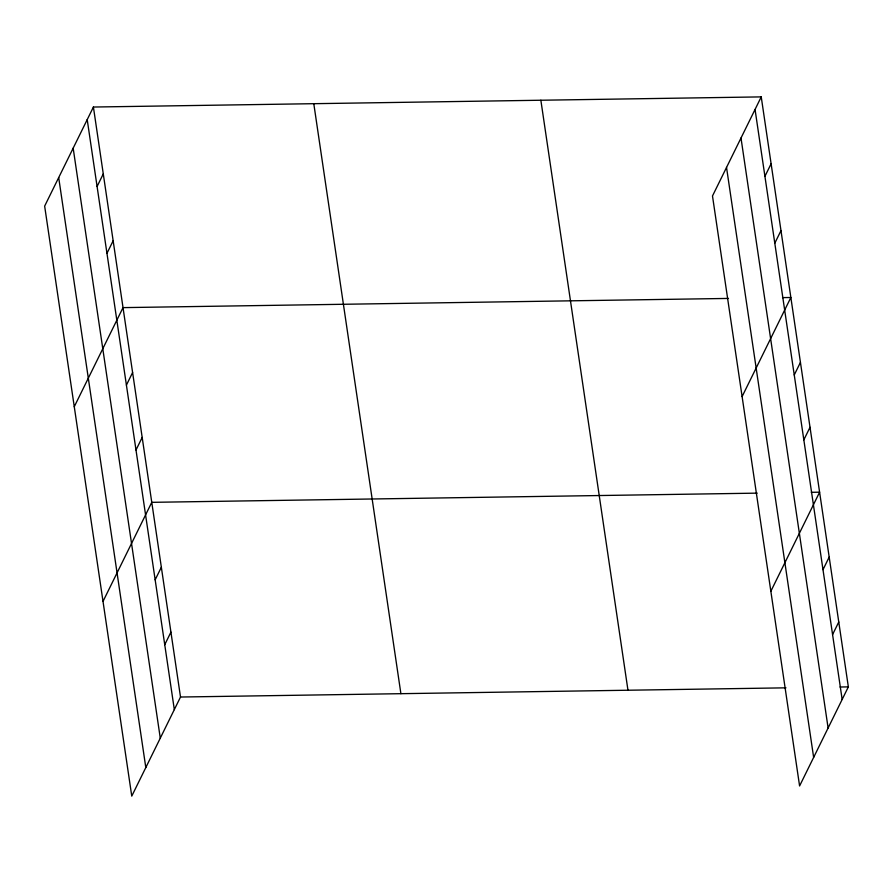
<?xml version="1.0" encoding="UTF-8"?>
<svg xmlns="http://www.w3.org/2000/svg" width="893" height="893" viewBox="0 0 893 893"><rect width="100%" height="100%" fill="white"/><g stroke="black" fill="none" stroke-linecap="round" stroke-linejoin="round"><path stroke-width="1.34" d="M93.408 107.037L44.65 206.116L131.762 796.11L180.509 697.031L93.408 107.037L761.238 96.89L848.35 686.884L799.592 785.963L712.491 195.969L761.238 96.89M97.091 186.481L103.275 173.901M106.959 253.344L113.154 240.764M74.264 406.717L123.022 307.627L728.487 298.429M126.415 385.117L132.599 372.526M135.993 450.016L142.188 437.436M103.019 601.413L151.765 502.335L757.231 493.137M155.159 579.814L161.354 567.234M164.736 644.713L170.931 632.132M764.921 176.334L771.117 163.754M774.8 243.197L780.984 230.617M742.105 396.57L790.863 297.492L782.536 297.615M794.245 374.971L800.441 362.391M803.834 439.869L810.018 427.289M770.849 591.266L819.607 492.188L811.29 492.311M823 569.667L829.184 557.087M832.577 634.566L838.773 621.986M180.509 697.031L785.974 687.833M840.034 687.007L848.35 686.884M755.054 109.471L842.155 699.465M741 138.013L828.112 728.007M726.534 167.426L813.646 757.42M540.857 100.239L627.969 690.233M313.789 103.688L400.901 693.682M87.213 119.617L174.325 709.611M73.17 148.16L160.282 738.154M58.692 177.573L145.805 767.567"/></g></svg>
